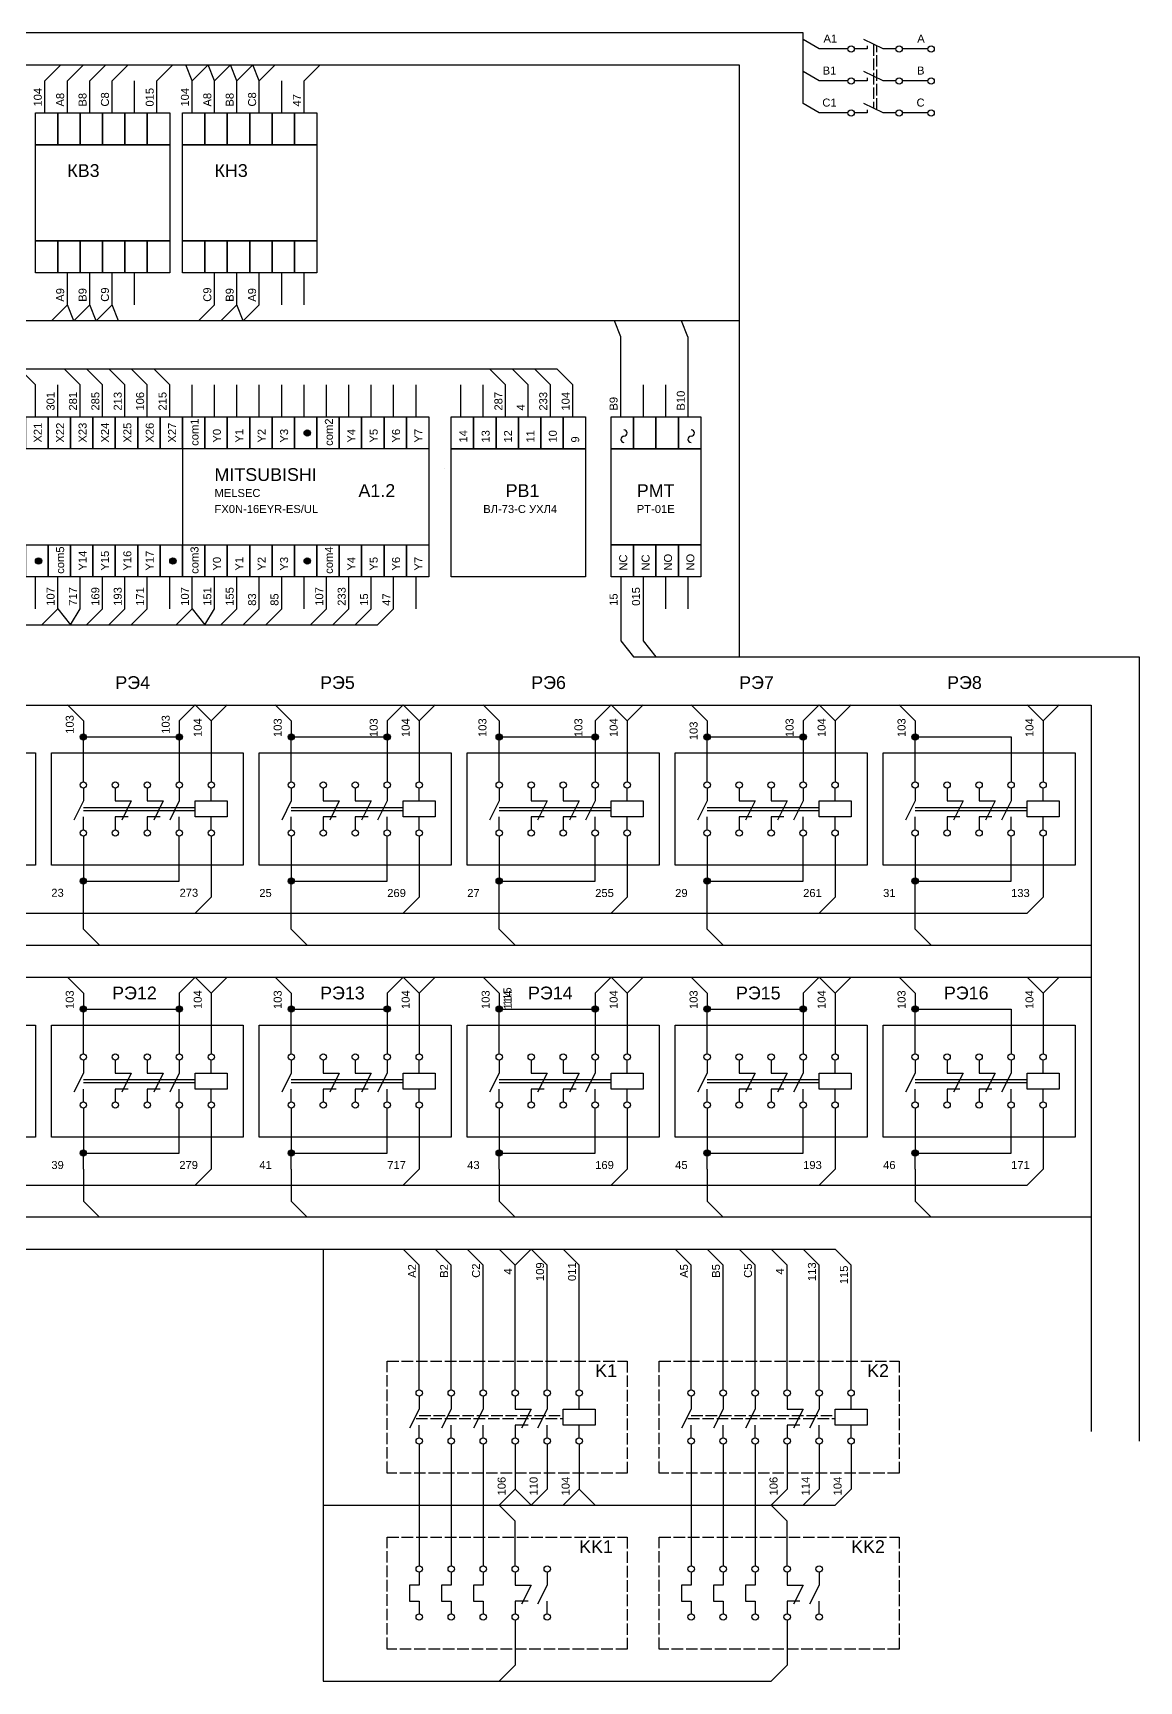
# Model space of a CAD drawing. Header units: millimetres. Extents: x 470 to 1970, y 240 to 1035.
# Drawn here: x 729 to 1075, y 520 to 1035 of the extents above; entities that cross this region are included whole.
import ezdxf

# ---------------------------------------------------------------- set-up
doc = ezdxf.new("R2010")
doc.units = ezdxf.units.MM
doc.linetypes.add('ACAD_ISO02W100', pattern=[15, 12, -3])
doc.layers.get('0').update_dxf_attribs({"lineweight": 25})
doc.layers.add('Аппаратура и жгуты', color=7, linetype='Continuous', lineweight=30)
doc.styles.get("Standard").update_dxf_attribs({"font": 'arial.ttf'})

msp = doc.modelspace()

# ---------------------------------------------------------------- hatches: boundary and pattern name
at = {"lineweight": 25}
h = msp.add_hatch(color=256, dxfattribs=at)
h.dxf.hatch_style = 1
edge = h.paths.add_edge_path()
edge.add_arc((745, 815), 1, 0, 360)
h = msp.add_hatch(color=256, dxfattribs=at)
h.dxf.hatch_style = 1
edge = h.paths.add_edge_path()
edge.add_arc((775, 815), 1, 0, 360)
h = msp.add_hatch(color=256, dxfattribs=at)
h.dxf.hatch_style = 1
edge = h.paths.add_edge_path()
edge.add_arc((810, 815), 1, 0, 360)
h = msp.add_hatch(color=256, dxfattribs=at)
h.dxf.hatch_style = 1
edge = h.paths.add_edge_path()
edge.add_arc((840, 815), 1, 0, 360)
h = msp.add_hatch(color=256, dxfattribs=at)
h.dxf.hatch_style = 1
edge = h.paths.add_edge_path()
edge.add_arc((875, 815), 1, 0, 360)
h = msp.add_hatch(color=256, dxfattribs=at)
h.dxf.hatch_style = 1
edge = h.paths.add_edge_path()
edge.add_arc((905, 815), 1, 0, 360)
h = msp.add_hatch(color=256, dxfattribs=at)
h.dxf.hatch_style = 1
edge = h.paths.add_edge_path()
edge.add_arc((940, 815), 1, 0, 360)
h = msp.add_hatch(color=256, dxfattribs=at)
h.dxf.hatch_style = 1
edge = h.paths.add_edge_path()
edge.add_arc((970, 815), 1, 0, 360)
h = msp.add_hatch(color=256, dxfattribs=at)
h.dxf.hatch_style = 1
edge = h.paths.add_edge_path()
edge.add_arc((1005, 815), 1, 0, 360)
h = msp.add_hatch(color=256)
h.dxf.hatch_style = 1
edge = h.paths.add_edge_path()
edge.add_arc((745, 770), 1, 0, 360)
h = msp.add_hatch(color=256)
h.dxf.hatch_style = 1
edge = h.paths.add_edge_path()
edge.add_arc((810, 770), 1, 0, 360)
h = msp.add_hatch(color=256)
h.dxf.hatch_style = 1
edge = h.paths.add_edge_path()
edge.add_arc((875, 770), 1, 0, 360)
h = msp.add_hatch(color=256)
h.dxf.hatch_style = 1
edge = h.paths.add_edge_path()
edge.add_arc((940, 770), 1, 0, 360)
h = msp.add_hatch(color=256)
h.dxf.hatch_style = 1
edge = h.paths.add_edge_path()
edge.add_arc((1005, 770), 1, 0, 360)
h = msp.add_hatch(color=256, dxfattribs=at)
h.dxf.hatch_style = 1
edge = h.paths.add_edge_path()
edge.add_arc((745, 730), 1, 0, 360)
h = msp.add_hatch(color=256, dxfattribs=at)
h.dxf.hatch_style = 1
edge = h.paths.add_edge_path()
edge.add_arc((775, 730), 1, 0, 360)
h = msp.add_hatch(color=256, dxfattribs=at)
h.dxf.hatch_style = 1
edge = h.paths.add_edge_path()
edge.add_arc((810, 730), 1, 0, 360)
h = msp.add_hatch(color=256, dxfattribs=at)
h.dxf.hatch_style = 1
edge = h.paths.add_edge_path()
edge.add_arc((840, 730), 1, 0, 360)
h = msp.add_hatch(color=256, dxfattribs=at)
h.dxf.hatch_style = 1
edge = h.paths.add_edge_path()
edge.add_arc((875, 730), 1, 0, 360)
h = msp.add_hatch(color=256, dxfattribs=at)
h.dxf.hatch_style = 1
edge = h.paths.add_edge_path()
edge.add_arc((905, 730), 1, 0, 360)
h = msp.add_hatch(color=256, dxfattribs=at)
h.dxf.hatch_style = 1
edge = h.paths.add_edge_path()
edge.add_arc((940, 730), 1, 0, 360)
h = msp.add_hatch(color=256, dxfattribs=at)
h.dxf.hatch_style = 1
edge = h.paths.add_edge_path()
edge.add_arc((970, 730), 1, 0, 360)
h = msp.add_hatch(color=256, dxfattribs=at)
h.dxf.hatch_style = 1
edge = h.paths.add_edge_path()
edge.add_arc((1005, 730), 1, 0, 360)
at = {"lineweight": 30}
h = msp.add_hatch(color=256, dxfattribs=at)
h.dxf.hatch_style = 1
edge = h.paths.add_edge_path()
edge.add_arc((745, 685), 1, 0, 360)
h = msp.add_hatch(color=256, dxfattribs=at)
h.dxf.hatch_style = 1
edge = h.paths.add_edge_path()
edge.add_arc((810, 685), 1, 0, 360)
h = msp.add_hatch(color=256, dxfattribs=at)
h.dxf.hatch_style = 1
edge = h.paths.add_edge_path()
edge.add_arc((875, 685), 1, 0, 360)
h = msp.add_hatch(color=256, dxfattribs=at)
h.dxf.hatch_style = 1
edge = h.paths.add_edge_path()
edge.add_arc((940, 685), 1, 0, 360)
h = msp.add_hatch(color=256, dxfattribs=at)
h.dxf.hatch_style = 1
edge = h.paths.add_edge_path()
edge.add_arc((1005, 685), 1, 0, 360)
at = {"layer": 'Аппаратура и жгуты', "lineweight": 30}
h = msp.add_hatch(color=256, dxfattribs=at)
h.dxf.hatch_style = 1
edge = h.paths.add_edge_path()
edge.add_arc((815, 910), 1, 0, 360)
h = msp.add_hatch(color=256, dxfattribs=at)
h.dxf.hatch_style = 1
edge = h.paths.add_edge_path()
edge.add_arc((731, 870), 1, 0, 360)
h = msp.add_hatch(color=256, dxfattribs=at)
h.dxf.hatch_style = 1
edge = h.paths.add_edge_path()
edge.add_arc((773, 870), 1, 0, 360)
h = msp.add_hatch(color=256, dxfattribs=at)
h.dxf.hatch_style = 1
edge = h.paths.add_edge_path()
edge.add_arc((815, 870), 1, 0, 360)

# ---------------------------------------------------------------- linework, layer by layer
for p, q in [((975, 1030), (970, 1033)), ((984, 1030), (975, 1030)), ((1009, 1030), (1001, 1030)), ((733, 1020), (738, 1025)), ((740, 1020), (745, 1025)), ((747, 1020), (752, 1025)), ((754, 1020), (759, 1025)), ((768, 1020), (773, 1025)), ((779, 1020), (777, 1025)), ((779, 1020), (784, 1025)), ((786, 1020), (784, 1025)), ((786, 1020), (791, 1025)), ((793, 1020), (791, 1025)), ((793, 1020), (798, 1025)), ((800, 1020), (798, 1025)), ((800, 1020), (805, 1025)), ((814, 1020), (819, 1025)), ((733, 1010), (733, 1020)), ((740, 1010), (740, 1020)), ((747, 1010), (747, 1020)), ((754, 1010), (754, 1020)), ((761, 1010), (761, 1020)), ((768, 1010), (768, 1020)), ((779, 1010), (779, 1020)), ((786, 1010), (786, 1020)), ((793, 1010), (793, 1020)), ((800, 1010), (800, 1020)), ((807, 1010), (807, 1020)), ((814, 1010), (814, 1020)), ((975, 1020), (970, 1023)), ((984, 1020), (975, 1020)), ((1009, 1020), (1001, 1020)), ((975, 1010), (970, 1013)), ((984, 1010), (975, 1010)), ((1009, 1010), (1001, 1010)), ((740, 950), (740, 960)), ((747, 950), (747, 960)), ((754, 950), (754, 960)), ((761, 950), (761, 960)), ((786, 950), (786, 960)), ((793, 950), (793, 960)), ((800, 950), (800, 960)), ((807, 950), (807, 960)), ((814, 950), (814, 960)), ((740, 950), (735, 945)), ((742, 945), (740, 950)), ((747, 950), (742, 945)), ((749, 945), (747, 950)), ((754, 950), (749, 945)), ((756, 945), (754, 950)), ((786, 950), (781, 945)), ((793, 950), (788, 945)), ((795, 945), (793, 950)), ((800, 950), (795, 945)), ((913, 940), (911, 945)), ((934, 940), (932, 945)), ((913, 915), (913, 940)), ((934, 940), (934, 915)), ((877, 925), (872, 930)), ((884, 925), (879, 930)), ((891, 925), (886, 930)), ((898, 925), (893, 930)), ((863, 915), (863, 925)), ((870, 915), (870, 925)), ((877, 915), (877, 925)), ((884, 915), (884, 925)), ((891, 915), (891, 925)), ((898, 915), (898, 925)), ((920, 925), (920, 915)), ((927, 925), (927, 915)), ((913, 865), (913, 845)), ((920, 865), (920, 845)), ((927, 865), (927, 855)), ((934, 865), (934, 855)), ((745, 784), (745, 770)), ((775, 770), (775, 784)), ((785, 784), (785, 765)), ((810, 784), (810, 770)), ((840, 770), (840, 784)), ((850, 784), (850, 765)), ((875, 784), (875, 770)), ((905, 770), (905, 784)), ((915, 784), (915, 765)), ((940, 784), (940, 770)), ((970, 770), (970, 784)), ((980, 784), (980, 765)), ((1005, 784), (1005, 770)), ((1035, 770), (1035, 784)), ((1045, 784), (1045, 765)), ((745, 770), (775, 770)), ((745, 765), (745, 770)), ((810, 770), (840, 770)), ((810, 765), (810, 770)), ((875, 770), (905, 770)), ((875, 765), (875, 770)), ((940, 770), (970, 770)), ((940, 765), (940, 770)), ((1005, 770), (1035, 770)), ((1005, 765), (1005, 770)), ((745, 755), (745, 765)), ((810, 755), (810, 765)), ((875, 755), (875, 765)), ((940, 755), (940, 765)), ((1005, 755), (1005, 765)), ((745, 755), (750, 750)), ((810, 755), (815, 750)), ((875, 755), (880, 750)), ((940, 755), (945, 750)), ((1005, 755), (1010, 750)), ((785, 735), (790, 740)), ((850, 735), (855, 740)), ((915, 735), (920, 740)), ((745, 699), (745, 685)), ((775, 685), (775, 699)), ((785, 699), (785, 680)), ((810, 699), (810, 685)), ((840, 685), (840, 699)), ((850, 699), (850, 680)), ((875, 699), (875, 685)), ((905, 685), (905, 699)), ((915, 699), (915, 680)), ((940, 699), (940, 685)), ((970, 685), (970, 699)), ((980, 699), (980, 680)), ((1005, 699), (1005, 685)), ((1035, 685), (1035, 699)), ((1045, 699), (1045, 680)), ((745, 685), (775, 685)), ((745, 680), (745, 685)), ((810, 685), (840, 685)), ((810, 680), (810, 685)), ((875, 685), (905, 685)), ((875, 680), (875, 685)), ((940, 685), (970, 685)), ((940, 680), (940, 685)), ((1005, 685), (1035, 685)), ((1005, 680), (1005, 685)), ((745, 680), (745, 670)), ((785, 680), (780, 675)), ((810, 680), (810, 670)), ((850, 680), (845, 675)), ((875, 680), (875, 670)), ((915, 680), (910, 675)), ((940, 680), (940, 670)), ((980, 680), (975, 675)), ((1005, 680), (1005, 670)), ((1045, 680), (1040, 675)), ((745, 670), (750, 665)), ((810, 670), (815, 665)), ((875, 670), (880, 665)), ((940, 670), (945, 665)), ((1005, 670), (1010, 665)), ((850, 650), (845, 655)), ((860, 650), (855, 655)), ((870, 650), (865, 655)), ((880, 650), (875, 655)), ((880, 650), (885, 655)), ((890, 650), (885, 655)), ((900, 650), (895, 655)), ((935, 650), (930, 655)), ((945, 650), (940, 655)), ((955, 650), (950, 655)), ((965, 650), (960, 655)), ((975, 650), (970, 655)), ((985, 650), (980, 655)), ((850, 611), (850, 650)), ((860, 611), (860, 650)), ((870, 611), (870, 650)), ((880, 611), (880, 650)), ((890, 611), (890, 650)), ((900, 611), (900, 650)), ((935, 611), (935, 650)), ((945, 611), (945, 650)), ((955, 611), (955, 650)), ((965, 611), (965, 650)), ((975, 611), (975, 650)), ((985, 611), (985, 650)), ((850, 594), (850, 556)), ((860, 594), (860, 556)), ((870, 594), (870, 556)), ((880, 594), (880, 580)), ((890, 594), (890, 580)), ((900, 594), (900, 580)), ((935, 594), (935, 556)), ((945, 594), (945, 556)), ((955, 594), (955, 556)), ((965, 594), (965, 580)), ((975, 594), (975, 580)), ((985, 594), (985, 580)), ((880, 580), (875, 575)), ((880, 580), (885, 575)), ((890, 580), (885, 575)), ((900, 580), (895, 575)), ((900, 580), (905, 575)), ((965, 580), (960, 575)), ((975, 580), (970, 575)), ((985, 580), (980, 575)), ((880, 570), (875, 575)), ((965, 570), (960, 575)), ((880, 556), (880, 570)), ((965, 556), (965, 570)), ((880, 539), (880, 525)), ((965, 539), (965, 525)), ((880, 525), (875, 520)), ((965, 525), (960, 520))]:
    msp.add_line(p, q)
at = {"lineweight": 25}
for p, q in [((730, 925), (725, 930)), ((744, 925), (739, 930)), ((751, 925), (746, 930)), ((758, 925), (753, 930)), ((765, 925), (760, 930)), ((772, 925), (767, 930)), ((730, 915), (730, 925)), ((737, 915), (737, 925)), ((744, 915), (744, 925)), ((751, 915), (751, 925)), ((758, 915), (758, 925)), ((765, 915), (765, 925)), ((772, 915), (772, 925)), ((779, 915), (779, 925)), ((786, 915), (786, 925)), ((793, 915), (793, 925)), ((800, 915), (800, 925)), ((807, 915), (807, 925)), ((814, 915), (814, 925)), ((821, 915), (821, 925)), ((828, 915), (828, 925)), ((835, 915), (835, 925)), ((842, 915), (842, 925)), ((849, 915), (849, 925)), ((730, 855), (730, 865)), ((737, 855), (737, 865)), ((744, 855), (744, 865)), ((751, 855), (751, 865)), ((758, 855), (758, 865)), ((765, 855), (765, 865)), ((772, 855), (772, 865)), ((779, 855), (779, 865)), ((786, 855), (786, 865)), ((793, 855), (793, 865)), ((800, 855), (800, 865)), ((807, 855), (807, 865)), ((814, 855), (814, 865)), ((821, 855), (821, 865)), ((828, 855), (828, 865)), ((835, 855), (835, 865)), ((842, 855), (842, 865)), ((849, 855), (849, 865)), ((737, 855), (732, 850)), ((737, 855), (741, 850)), ((741, 850), (744, 855)), ((751, 855), (746, 850)), ((758, 855), (753, 850)), ((765, 855), (760, 850)), ((779, 855), (774, 850)), ((779, 855), (783, 850)), ((783, 850), (786, 855)), ((793, 855), (788, 850)), ((800, 855), (795, 850)), ((807, 855), (802, 850)), ((821, 855), (816, 850)), ((828, 855), (823, 850)), ((835, 855), (830, 850)), ((842, 855), (837, 850)), ((913, 845), (917, 840)), ((920, 845), (924, 840)), ((740, 825), (745, 820)), ((775, 820), (780, 825)), ((780, 825), (785, 820)), ((785, 820), (790, 825)), ((805, 825), (810, 820)), ((840, 820), (845, 825)), ((845, 825), (850, 820)), ((850, 820), (855, 825)), ((870, 825), (875, 820)), ((905, 820), (910, 825)), ((910, 825), (915, 820)), ((915, 820), (920, 825)), ((935, 825), (940, 820)), ((970, 820), (975, 825)), ((975, 825), (980, 820)), ((980, 820), (985, 825)), ((1000, 825), (1005, 820)), ((1040, 825), (1045, 820)), ((1045, 820), (1050, 825)), ((745, 820), (745, 815)), ((775, 820), (775, 815)), ((785, 820), (785, 801)), ((810, 820), (810, 815)), ((840, 820), (840, 815)), ((850, 820), (850, 801)), ((875, 820), (875, 815)), ((905, 820), (905, 815)), ((915, 820), (915, 801)), ((940, 820), (940, 815)), ((970, 820), (970, 815)), ((980, 820), (980, 801)), ((1005, 820), (1005, 815)), ((1045, 820), (1045, 801)), ((745, 801), (745, 815)), ((745, 815), (775, 815)), ((775, 815), (775, 801)), ((810, 801), (810, 815)), ((810, 815), (840, 815)), ((840, 815), (840, 801)), ((875, 801), (875, 815)), ((875, 815), (905, 815)), ((905, 815), (905, 801)), ((940, 801), (940, 815)), ((940, 815), (970, 815)), ((970, 815), (970, 801)), ((1005, 801), (1005, 815)), ((1005, 815), (1035, 815)), ((1035, 815), (1035, 801)), ((780, 760), (785, 765)), ((845, 760), (850, 765)), ((910, 760), (915, 765)), ((975, 760), (980, 765)), ((1040, 760), (1045, 765)), ((740, 740), (745, 735)), ((775, 735), (780, 740)), ((780, 740), (785, 735)), ((805, 740), (810, 735)), ((840, 735), (845, 740)), ((845, 740), (850, 735)), ((870, 740), (875, 735)), ((905, 735), (910, 740)), ((910, 740), (915, 735)), ((935, 740), (940, 735)), ((970, 735), (975, 740)), ((975, 740), (980, 735)), ((980, 735), (985, 740)), ((1000, 740), (1005, 735)), ((1040, 740), (1045, 735)), ((1045, 735), (1050, 740)), ((745, 735), (745, 730)), ((775, 735), (775, 730)), ((785, 735), (785, 716)), ((810, 735), (810, 730)), ((840, 735), (840, 730)), ((850, 735), (850, 716)), ((875, 735), (875, 730)), ((905, 735), (905, 730)), ((915, 735), (915, 716)), ((940, 735), (940, 730)), ((970, 735), (970, 730)), ((980, 735), (980, 716)), ((1005, 735), (1005, 730)), ((1045, 735), (1045, 716)), ((745, 716), (745, 730)), ((745, 730), (775, 730)), ((775, 730), (775, 716)), ((810, 716), (810, 730)), ((810, 730), (840, 730)), ((840, 730), (840, 716)), ((875, 716), (875, 730)), ((875, 730), (905, 730)), ((905, 730), (905, 716)), ((940, 716), (940, 730)), ((940, 730), (970, 730)), ((970, 730), (970, 716)), ((1005, 716), (1005, 730)), ((1005, 730), (1035, 730)), ((1035, 730), (1035, 716))]:
    msp.add_line(p, q, dxfattribs=at)
for centre in [(745, 815), (775, 815), (810, 815), (840, 815), (875, 815), (905, 815), (940, 815), (970, 815), (1005, 815), (745, 730), (775, 730), (810, 730), (840, 730), (875, 730), (905, 730), (940, 730), (970, 730), (1005, 730)]:
    msp.add_circle(centre, 1, dxfattribs=at)
for centre in [(745, 770), (810, 770), (875, 770), (940, 770), (1005, 770)]:
    msp.add_circle(centre, 1)
at = {"lineweight": 30}
for centre in [(745, 685), (810, 685), (875, 685), (940, 685), (1005, 685)]:
    msp.add_circle(centre, 1, dxfattribs=at)
at = {"layer": 'Аппаратура и жгуты', "lineweight": 30}
for p, q in [((970, 1035), (593, 1035)), ((970, 1013), (970, 1035)), ((990, 1030), (986, 1030)), ((995, 1030), (989, 1033)), ((990, 1031), (990, 1031)), ((990, 1031), (990, 1030)), ((999, 1030), (995, 1030)), ((704, 1025), (950, 1025)), ((950, 1025), (950, 840)), ((990, 1020), (986, 1020)), ((995, 1020), (989, 1023)), ((990, 1021), (990, 1021)), ((990, 1021), (990, 1020)), ((999, 1020), (995, 1020)), ((990, 1010), (986, 1010)), ((995, 1010), (989, 1013)), ((990, 1011), (990, 1011)), ((990, 1011), (990, 1010)), ((999, 1010), (995, 1010)), ((950, 945), (643, 945)), ((525, 930), (893, 930)), ((776, 905), (776, 875)), ((853, 905), (853, 875)), ((530, 850), (837, 850)), ((917, 840), (1075, 840)), ((585, 825), (1060, 824.94)), ((1060, 824.94), (1060, 598)), ((555, 750), (1060, 749.94)), ((585, 740), (1060, 740)), ((530, 675), (1040, 675)), ((555, 665), (1060, 665.03)), ((520, 655), (980, 655)), ((820, 655), (820, 520)), ((850, 609), (850, 605)), ((860, 609), (860, 605)), ((870, 609), (870, 605)), ((880, 609), (880, 605)), ((890, 609), (890, 605)), ((900, 605), (900, 609)), ((935, 609), (935, 605)), ((945, 609), (945, 605)), ((955, 609), (955, 605)), ((965, 609), (965, 605)), ((975, 609), (975, 605)), ((985, 605), (985, 609)), ((850, 605), (847, 599)), ((860, 605), (857, 599)), ((870, 605), (867, 599)), ((880, 605), (885, 605)), ((885, 605), (882, 599)), ((890, 605), (887, 599)), ((935, 605), (932, 599)), ((945, 605), (942, 599)), ((955, 605), (952, 599)), ((965, 605), (970, 605)), ((970, 605), (967, 599)), ((975, 605), (972, 599)), ((850, 596), (850, 600)), ((860, 596), (860, 600)), ((870, 596), (870, 600)), ((884, 600), (880, 600)), ((880, 600), (880, 596)), ((890, 596), (890, 600)), ((900, 596), (900, 600)), ((935, 596), (935, 600)), ((945, 596), (945, 600)), ((955, 596), (955, 600)), ((969, 600), (965, 600)), ((965, 600), (965, 596)), ((975, 596), (975, 600)), ((985, 596), (985, 600)), ((820, 575), (980, 575)), ((850, 554), (850, 550)), ((860, 554), (860, 550)), ((870, 554), (870, 550)), ((880, 554), (880, 550)), ((890, 554), (890, 550)), ((935, 554), (935, 550)), ((945, 554), (945, 550)), ((955, 554), (955, 550)), ((965, 554), (965, 550)), ((975, 554), (975, 550)), ((850, 550), (847, 550)), ((847, 550), (847, 545)), ((860, 550), (857, 550)), ((857, 550), (857, 545)), ((870, 550), (867, 550)), ((867, 550), (867, 545)), ((880, 550), (885, 550)), ((885, 550), (882, 544)), ((890, 550), (887, 544)), ((935, 550), (932, 550)), ((932, 550), (932, 545)), ((945, 550), (942, 550)), ((942, 550), (942, 545)), ((955, 550), (952, 550)), ((952, 550), (952, 545)), ((965, 550), (970, 550)), ((970, 550), (967, 544)), ((975, 550), (972, 544)), ((847, 545), (850, 545)), ((850, 545), (850, 541)), ((857, 545), (860, 545)), ((860, 545), (860, 541)), ((867, 545), (870, 545)), ((870, 545), (870, 541)), ((884, 545), (880, 545)), ((880, 545), (880, 541)), ((890, 541), (890, 545)), ((932, 545), (935, 545)), ((935, 545), (935, 541)), ((942, 545), (945, 545)), ((945, 545), (945, 541)), ((952, 545), (955, 545)), ((955, 545), (955, 541)), ((969, 545), (965, 545)), ((965, 545), (965, 541)), ((975, 541), (975, 545)), ((820, 520), (960, 520))]:
    msp.add_line(p, q, dxfattribs=at)
at = {"layer": 'Аппаратура и жгуты'}
for p, q in [((1075, 840), (1075, 595)), ((745, 799), (745, 795)), ((755, 799), (755, 795)), ((765, 799), (765, 795)), ((775, 799), (775, 795)), ((785, 795), (785, 799)), ((810, 799), (810, 795)), ((820, 799), (820, 795)), ((830, 799), (830, 795)), ((840, 799), (840, 795)), ((850, 795), (850, 799)), ((875, 799), (875, 795)), ((885, 799), (885, 795)), ((895, 799), (895, 795)), ((905, 799), (905, 795)), ((915, 795), (915, 799)), ((940, 799), (940, 795)), ((950, 799), (950, 795)), ((960, 799), (960, 795)), ((970, 799), (970, 795)), ((980, 795), (980, 799)), ((1005, 799), (1005, 795)), ((1015, 799), (1015, 795)), ((1025, 799), (1025, 795)), ((1035, 799), (1035, 795)), ((1045, 795), (1045, 799)), ((745, 795), (742, 789)), ((755, 795), (760, 795)), ((760, 795), (757, 789)), ((765, 795), (770, 795)), ((770, 795), (767, 789)), ((775, 795), (772, 789)), ((810, 795), (807, 789)), ((820, 795), (825, 795)), ((825, 795), (822, 789)), ((830, 795), (835, 795)), ((835, 795), (832, 789)), ((840, 795), (837, 789)), ((875, 795), (872, 789)), ((885, 795), (890, 795)), ((890, 795), (887, 789)), ((895, 795), (900, 795)), ((900, 795), (897, 789)), ((905, 795), (902, 789)), ((940, 795), (937, 789)), ((950, 795), (955, 795)), ((955, 795), (952, 789)), ((960, 795), (965, 795)), ((965, 795), (962, 789)), ((970, 795), (967, 789)), ((1005, 795), (1002, 789)), ((1015, 795), (1020, 795)), ((1020, 795), (1017, 789)), ((1025, 795), (1030, 795)), ((1030, 795), (1027, 789)), ((1035, 795), (1032, 789)), ((745, 786), (745, 790)), ((759, 790), (755, 790)), ((755, 790), (755, 786)), ((769, 790), (765, 790)), ((765, 790), (765, 786)), ((775, 786), (775, 790)), ((785, 786), (785, 790)), ((810, 786), (810, 790)), ((824, 790), (820, 790)), ((820, 790), (820, 786)), ((834, 790), (830, 790)), ((830, 790), (830, 786)), ((840, 786), (840, 790)), ((850, 786), (850, 790)), ((875, 786), (875, 790)), ((889, 790), (885, 790)), ((885, 790), (885, 786)), ((899, 790), (895, 790)), ((895, 790), (895, 786)), ((905, 786), (905, 790)), ((915, 786), (915, 790)), ((940, 786), (940, 790)), ((954, 790), (950, 790)), ((950, 790), (950, 786)), ((964, 790), (960, 790)), ((960, 790), (960, 786)), ((970, 786), (970, 790)), ((980, 786), (980, 790)), ((1005, 786), (1005, 790)), ((1019, 790), (1015, 790)), ((1015, 790), (1015, 786)), ((1029, 790), (1025, 790)), ((1025, 790), (1025, 786)), ((1035, 786), (1035, 790)), ((1045, 786), (1045, 790)), ((530, 760), (1040, 760)), ((745, 714), (745, 710)), ((755, 714), (755, 710)), ((765, 714), (765, 710)), ((775, 714), (775, 710)), ((785, 710), (785, 714)), ((810, 714), (810, 710)), ((820, 714), (820, 710)), ((830, 714), (830, 710)), ((840, 714), (840, 710)), ((850, 710), (850, 714)), ((875, 714), (875, 710)), ((885, 714), (885, 710)), ((895, 714), (895, 710)), ((905, 714), (905, 710)), ((915, 710), (915, 714)), ((940, 714), (940, 710)), ((950, 714), (950, 710)), ((960, 714), (960, 710)), ((970, 714), (970, 710)), ((980, 710), (980, 714)), ((1005, 714), (1005, 710)), ((1015, 714), (1015, 710)), ((1025, 714), (1025, 710)), ((1035, 714), (1035, 710)), ((1045, 710), (1045, 714)), ((745, 710), (742, 704)), ((755, 710), (760, 710)), ((760, 710), (757, 704)), ((765, 710), (770, 710)), ((770, 710), (767, 704)), ((775, 710), (772, 704)), ((810, 710), (807, 704)), ((820, 710), (825, 710)), ((825, 710), (822, 704)), ((830, 710), (835, 710)), ((835, 710), (832, 704)), ((840, 710), (837, 704)), ((875, 710), (872, 704)), ((885, 710), (890, 710)), ((890, 710), (887, 704)), ((895, 710), (900, 710)), ((900, 710), (897, 704)), ((905, 710), (902, 704)), ((940, 710), (937, 704)), ((950, 710), (955, 710)), ((955, 710), (952, 704)), ((960, 710), (965, 710)), ((965, 710), (962, 704)), ((970, 710), (967, 704)), ((1005, 710), (1002, 704)), ((1015, 710), (1020, 710)), ((1020, 710), (1017, 704)), ((1025, 710), (1030, 710)), ((1030, 710), (1027, 704)), ((1035, 710), (1032, 704)), ((745, 701), (745, 705)), ((759, 705), (755, 705)), ((755, 705), (755, 701)), ((769, 705), (765, 705)), ((765, 705), (765, 701)), ((775, 701), (775, 705)), ((785, 701), (785, 705)), ((810, 701), (810, 705)), ((824, 705), (820, 705)), ((820, 705), (820, 701)), ((834, 705), (830, 705)), ((830, 705), (830, 701)), ((840, 701), (840, 705)), ((850, 701), (850, 705)), ((875, 701), (875, 705)), ((889, 705), (885, 705)), ((885, 705), (885, 701)), ((899, 705), (895, 705)), ((895, 705), (895, 701)), ((905, 701), (905, 705)), ((915, 701), (915, 705)), ((940, 701), (940, 705)), ((954, 705), (950, 705)), ((950, 705), (950, 701)), ((964, 705), (960, 705)), ((960, 705), (960, 701)), ((970, 701), (970, 705)), ((980, 701), (980, 705)), ((1005, 701), (1005, 705)), ((1019, 705), (1015, 705)), ((1015, 705), (1015, 701)), ((1029, 705), (1025, 705)), ((1025, 705), (1025, 701)), ((1035, 701), (1035, 705)), ((1045, 701), (1045, 705))]:
    msp.add_line(p, q, dxfattribs=at)
at = {"layer": 'Аппаратура и жгуты', "ltscale": 0.3}
for p, q in [((745, 793), (780, 793)), ((745, 792), (780, 792)), ((810, 793), (845, 793)), ((810, 792), (845, 792)), ((875, 793), (910, 793)), ((875, 792), (910, 792)), ((940, 793), (975, 793)), ((940, 792), (975, 792)), ((1005, 793), (1040, 793)), ((1005, 792), (1040, 792)), ((745, 708), (780, 708)), ((745, 707), (780, 707)), ((810, 708), (845, 708)), ((810, 707), (845, 707)), ((875, 708), (910, 708)), ((875, 707), (910, 707)), ((940, 708), (975, 708)), ((940, 707), (975, 707)), ((1005, 708), (1040, 708)), ((1005, 707), (1040, 707))]:
    msp.add_line(p, q, dxfattribs=at)
at = {"layer": 'Аппаратура и жгуты', "linetype": 'ACAD_ISO02W100', "lineweight": 30, "ltscale": 0.3}
for p, q in [((850, 603), (895, 603)), ((935, 603), (980, 603)), ((849, 602), (895, 602)), ((934, 602), (980, 602))]:
    msp.add_line(p, q, dxfattribs=at)
for points in [[(992, 1031.5), (992, 1011.5)], [(993, 1011), (993, 1031)]]:
    msp.add_lwpolyline(points, dxfattribs=at)
at = {"layer": 'Аппаратура и жгуты', "lineweight": 30}
for points in [[(730, 1010), (737, 1010), (737, 1000), (730, 1000)], [(737, 1010), (744, 1010), (744, 1000), (737, 1000)], [(744, 1010), (751, 1010), (751, 1000), (744, 1000)], [(751, 1010), (758, 1010), (758, 1000), (751, 1000)], [(758, 1010), (765, 1010), (765, 1000), (758, 1000)], [(765, 1010), (772, 1010), (772, 1000), (765, 1000)], [(776, 1010), (783, 1010), (783, 1000), (776, 1000)], [(783, 1010), (790, 1010), (790, 1000), (783, 1000)], [(790, 1010), (797, 1010), (797, 1000), (790, 1000)], [(797, 1010), (804, 1010), (804, 1000), (797, 1000)], [(804, 1010), (811, 1010), (811, 1000), (804, 1000)], [(811, 1010), (818, 1010), (818, 1000), (811, 1000)], [(730, 1000), (772, 1000), (772, 970), (730, 970)], [(776, 1000), (818, 1000), (818, 970), (776, 970)], [(730, 970), (737, 970), (737, 960), (730, 960)], [(737, 970), (744, 970), (744, 960), (737, 960)], [(744, 970), (751, 970), (751, 960), (744, 960)], [(751, 970), (758, 970), (758, 960), (751, 960)], [(758, 970), (765, 970), (765, 960), (758, 960)], [(765, 970), (772, 970), (772, 960), (765, 960)], [(776, 970), (783, 970), (783, 960), (776, 960)], [(783, 970), (790, 970), (790, 960), (783, 960)], [(790, 970), (797, 970), (797, 960), (790, 960)], [(797, 970), (804, 970), (804, 960), (797, 960)], [(804, 970), (811, 970), (811, 960), (804, 960)], [(811, 970), (818, 970), (818, 960), (811, 960)], [(727, 915), (734, 915), (734, 905), (727, 905)], [(734, 915), (741, 915), (741, 905), (734, 905)], [(741, 915), (748, 915), (748, 905), (741, 905)], [(748, 915), (755, 915), (755, 905), (748, 905)], [(755, 915), (762, 915), (762, 905), (755, 905)], [(762, 915), (769, 915), (769, 905), (762, 905)], [(769, 915), (776, 915), (776, 905), (769, 905)], [(776, 915), (783, 915), (783, 905), (776, 905)], [(783, 915), (790, 915), (790, 905), (783, 905)], [(790, 915), (797, 915), (797, 905), (790, 905)], [(797, 915), (804, 915), (804, 905), (797, 905)], [(804, 915), (811, 915), (811, 905), (804, 905)], [(811, 915), (818, 915), (818, 905), (811, 905)], [(818, 915), (825, 915), (825, 905), (818, 905)], [(825, 915), (832, 915), (832, 905), (825, 905)], [(832, 915), (839, 915), (839, 905), (832, 905)], [(839, 915), (846, 915), (846, 905), (839, 905)], [(846, 915), (853, 915), (853, 905), (846, 905)], [(860, 915), (867, 915), (867, 905), (860, 905)], [(867, 915), (874, 915), (874, 905), (867, 905)], [(874, 915), (881, 915), (881, 905), (874, 905)], [(881, 915), (888, 915), (888, 905), (881, 905)], [(888, 915), (895, 915), (895, 905), (888, 905)], [(895, 915), (902, 915), (902, 905), (895, 905)], [(910, 915), (917, 915), (917, 905), (910, 905)], [(917, 915), (924, 915), (924, 905), (917, 905)], [(924, 915), (931, 915), (931, 905), (924, 905)], [(931, 915), (938, 915), (938, 905), (931, 905)], [(860, 905), (902, 905), (902, 865), (860, 865)], [(910, 905), (938, 905), (938, 875), (910, 875)], [(858, 899), (858, 899), (858, 899), (858, 899)], [(727, 875), (734, 875), (734, 865), (727, 865)], [(734, 875), (741, 875), (741, 865), (734, 865)], [(741, 875), (748, 875), (748, 865), (741, 865)], [(748, 875), (755, 875), (755, 865), (748, 865)], [(755, 875), (762, 875), (762, 865), (755, 865)], [(762, 875), (769, 875), (769, 865), (762, 865)], [(769, 875), (776, 875), (776, 865), (769, 865)], [(776, 875), (783, 875), (783, 865), (776, 865)], [(783, 875), (790, 875), (790, 865), (783, 865)], [(790, 875), (797, 875), (797, 865), (790, 865)], [(797, 875), (804, 875), (804, 865), (797, 865)], [(804, 875), (811, 875), (811, 865), (804, 865)], [(811, 875), (818, 875), (818, 865), (811, 865)], [(818, 875), (825, 875), (825, 865), (818, 865)], [(825, 875), (832, 875), (832, 865), (825, 865)], [(832, 875), (839, 875), (839, 865), (832, 865)], [(839, 875), (846, 875), (846, 865), (839, 865)], [(846, 875), (853, 875), (853, 865), (846, 865)], [(910, 875), (917, 875), (917, 865), (910, 865)], [(917, 875), (924, 875), (924, 865), (917, 865)], [(924, 875), (931, 875), (931, 865), (924, 865)], [(931, 875), (938, 875), (938, 865), (931, 865)], [(895, 605), (905, 605), (905, 600), (895, 600)], [(980, 605), (990, 605), (990, 600), (980, 600)]]:
    msp.add_lwpolyline(points, close=True, dxfattribs=at)
at = {"layer": 'Аппаратура и жгуты'}
for points in [[(910, 891), (910, 891), (910, 891), (910, 891)], [(780, 795), (790, 795), (790, 790), (780, 790)], [(845, 795), (855, 795), (855, 790), (845, 790)], [(910, 795), (920, 795), (920, 790), (910, 790)], [(975, 795), (985, 795), (985, 790), (975, 790)], [(1040, 795), (1050, 795), (1050, 790), (1040, 790)], [(780, 710), (790, 710), (790, 705), (780, 705)], [(845, 710), (855, 710), (855, 705), (845, 705)], [(910, 710), (920, 710), (920, 705), (910, 705)], [(975, 710), (985, 710), (985, 705), (975, 705)], [(1040, 710), (1050, 710), (1050, 705), (1040, 705)], [(840, 589), (840, 589), (840, 589), (840, 589)], [(925, 589), (925, 589), (925, 589), (925, 589)]]:
    msp.add_lwpolyline(points, close=True, dxfattribs=at)
at = {"layer": 'Аппаратура и жгуты', "ltscale": 0.3}
for points in [[(670, 810), (730, 810), (730, 775), (670, 775)], [(735, 810), (795, 810), (795, 775), (735, 775)], [(800, 810), (860, 810), (860, 775), (800, 775)], [(865, 810), (925, 810), (925, 775), (865, 775)], [(930, 810), (990, 810), (990, 775), (930, 775)], [(995, 810), (1055, 810), (1055, 775), (995, 775)], [(670, 725), (730, 725), (730, 690), (670, 690)], [(735, 725), (795, 725), (795, 690), (735, 690)], [(800, 725), (860, 725), (860, 690), (800, 690)], [(865, 725), (925, 725), (925, 690), (865, 690)], [(930, 725), (990, 725), (990, 690), (930, 690)], [(995, 725), (1055, 725), (1055, 690), (995, 690)]]:
    msp.add_lwpolyline(points, close=True, dxfattribs=at)
at = {"layer": 'Аппаратура и жгуты', "linetype": 'ACAD_ISO02W100', "lineweight": 30, "ltscale": 0.3}
for points in [[(840, 620), (915, 620), (915, 585), (840, 585)], [(925, 620), (1000, 620), (1000, 585), (925, 585)], [(840, 565), (915, 565), (915, 530), (840, 530)], [(925, 565), (1000, 565), (1000, 530), (925, 530)]]:
    msp.add_lwpolyline(points, close=True, dxfattribs=at)
at = {"layer": 'Аппаратура и жгуты', "lineweight": 30}
for centre in [(985, 1030), (1000, 1030), (1010, 1030), (985, 1020), (1000, 1020), (1010, 1020), (985, 1010), (1000, 1010), (1010, 1010), (815, 910), (731, 870), (773, 870), (815, 870), (850, 610), (860, 610), (870, 610), (880, 610), (890, 610), (900, 610), (935, 610), (945, 610), (955, 610), (965, 610), (975, 610), (985, 610), (850, 595), (860, 595), (870, 595), (880, 595), (890, 595), (900, 595), (935, 595), (945, 595), (955, 595), (965, 595), (975, 595), (985, 595), (850, 555), (860, 555), (870, 555), (880, 555), (890, 555), (935, 555), (945, 555), (955, 555), (965, 555), (975, 555), (850, 540), (860, 540), (870, 540), (880, 540), (890, 540), (935, 540), (945, 540), (955, 540), (965, 540), (975, 540)]:
    msp.add_circle(centre, 1, dxfattribs=at)
at = {"layer": 'Аппаратура и жгуты'}
for centre in [(745, 800), (755, 800), (765, 800), (775, 800), (785, 800), (810, 800), (820, 800), (830, 800), (840, 800), (850, 800), (875, 800), (885, 800), (895, 800), (905, 800), (915, 800), (940, 800), (950, 800), (960, 800), (970, 800), (980, 800), (1005, 800), (1015, 800), (1025, 800), (1035, 800), (1045, 800), (745, 785), (755, 785), (765, 785), (775, 785), (785, 785), (810, 785), (820, 785), (830, 785), (840, 785), (850, 785), (875, 785), (885, 785), (895, 785), (905, 785), (915, 785), (940, 785), (950, 785), (960, 785), (970, 785), (980, 785), (1005, 785), (1015, 785), (1025, 785), (1035, 785), (1045, 785), (745, 715), (755, 715), (765, 715), (775, 715), (785, 715), (810, 715), (820, 715), (830, 715), (840, 715), (850, 715), (875, 715), (885, 715), (895, 715), (905, 715), (915, 715), (940, 715), (950, 715), (960, 715), (970, 715), (980, 715), (1005, 715), (1015, 715), (1025, 715), (1035, 715), (1045, 715), (745, 700), (755, 700), (765, 700), (775, 700), (785, 700), (810, 700), (820, 700), (830, 700), (840, 700), (850, 700), (875, 700), (885, 700), (895, 700), (905, 700), (915, 700), (940, 700), (950, 700), (960, 700), (970, 700), (980, 700), (1005, 700), (1015, 700), (1025, 700), (1035, 700), (1045, 700)]:
    msp.add_circle(centre, 1, dxfattribs=at)
at = {"layer": 'Аппаратура и жгуты', "lineweight": 30}
for centre, start, end in [((914, 908), 90, 270), ((914, 910), 270, 90), ((935, 908), 90, 270), ((935, 910), 270, 90)]:
    msp.add_arc(centre, 1, start, end, dxfattribs=at)

# ---------------------------------------------------------------- texts
at = {"lineweight": 30}
for s, p in [('A1', (976.37, 1032)), ('A', (1005.67, 1032)), ('B1', (976.11, 1022)), ('B', (1005.6, 1022)), ('C1', (976, 1012)), ('C', (1005.44, 1012))]:
    msp.add_text(s, height=2.5, dxfattribs=at).set_placement(p)
for s, p in [('104', (732, 1012)), ('A8', (739, 1012)), ('B8', (746, 1012)), ('C8', (753, 1012)), ('015', (767, 1012)), ('104', (778, 1012)), ('A8', (785, 1012)), ('B8', (792, 1012)), ('C8', (799, 1012)), ('47', (813, 1012)), ('A9', (739, 951)), ('B9', (746, 951)), ('C9', (753, 951)), ('C9', (785, 951)), ('B9', (792, 951)), ('A9', (799, 951)), ('301', (736, 917)), ('281', (743, 917)), ('285', (750, 917)), ('213', (757, 917)), ('106', (764, 917)), ('215', (771, 917)), ('287', (876, 917)), ('233', (890, 917)), ('104', (897, 917)), ('B10', (933, 917)), ('4', (883, 917)), ('B9', (912, 917)), ('107', (736, 856)), ('717', (743, 856)), ('169', (750, 856)), ('193', (757, 856)), ('171', (764, 856)), ('107', (778, 856)), ('151', (785, 856)), ('155', (792, 856)), ('107', (820, 856)), ('233', (827, 856)), ('015', (919, 856)), ('83', (799, 856)), ('85', (806, 856)), ('15', (834, 856)), ('47', (841, 856)), ('15', (912, 856)), ('115', (878.82, 730.95)), ('114', (878.9, 729.9)), ('A2', (849, 646)), ('B2', (859, 646)), ('C2', (869, 646)), ('109', (889, 645)), ('011', (899, 645)), ('A5', (934, 646)), ('B5', (944, 646)), ('C5', (954, 646)), ('113', (974, 645)), ('115', (984, 644)), ('4', (879, 647)), ('4', (964, 647)), ('106', (877, 578)), ('110', (887, 578)), ('106', (962, 578)), ('114', (972, 578))]:
    msp.add_text(s, height=2.5, rotation=90).set_placement(p)
at = {"lineweight": 25}
for s, p in [('РЭ4', (755, 830)), ('РЭ5', (819, 830)), ('РЭ6', (885, 830)), ('РЭ7', (950, 830)), ('РЭ12', (754, 733)), ('РЭ13', (819, 733)), ('РЭ14', (884, 733)), ('РЭ15', (949, 733)), ('РЭ16', (1014, 733))]:
    msp.add_text(s, height=4, dxfattribs=at).set_placement(p)
for s, p in [('103', (742, 816)), ('103', (772, 816)), ('104', (782, 815)), ('103', (807, 815)), ('103', (837, 815)), ('104', (847, 815)), ('103', (871, 815)), ('103', (901, 815)), ('104', (912, 815)), ('103', (937, 814)), ('103', (967, 815)), ('104', (977, 815)), ('103', (1002, 815)), ('104', (1042, 815)), ('103', (742, 730)), ('104', (782, 730)), ('103', (807, 730)), ('104', (847, 730)), ('103', (872, 730)), ('104', (912, 730)), ('103', (937, 730)), ('104', (977, 730)), ('103', (1002, 730)), ('104', (1042, 730)), ('104', (897, 578)), ('104', (982, 578))]:
    msp.add_text(s, height=2.5, rotation=90, dxfattribs=at).set_placement(p)
for s, p in [('23', (734.99, 765.07)), ('273', (775.08, 765.07)), ('25', (800, 765)), ('269', (840, 765)), ('27', (865, 765)), ('255', (905, 765)), ('29', (930, 765)), ('261', (970, 765)), ('31', (995, 765)), ('133', (1035, 765)), ('39', (735, 680)), ('279', (775, 680)), ('41', (800, 680)), ('717', (840, 680)), ('43', (865, 680)), ('169', (905, 680)), ('45', (930, 680)), ('193', (970, 680)), ('46', (995, 680)), ('171', (1035, 680))]:
    msp.add_text(s, height=2.5).set_placement(p)
at = {"layer": 'Аппаратура и жгуты'}
for s, height, p in [('КВ3', 4, (740, 990)), ('КН3', 4, (786, 990)), ('PB1', 4, (877, 890)), ('РМТ', 4, (918, 890)), ('ВЛ-73-С УХЛ4', 2.5, (870, 885)), ('РТ-01Е', 2.5, (918, 885)), ('K1', 4, (905, 615)), ('K2', 4, (990, 615)), ('KK1', 4, (900, 560)), ('KK2', 4, (985, 560))]:
    msp.add_text(s, height=height, dxfattribs=at).set_placement(p)
at = {"layer": 'Аппаратура и жгуты', "lineweight": 30}
for s, p in [('X21', (732, 907)), ('X22', (739, 907)), ('X23', (746, 907)), ('X24', (753, 907)), ('X25', (760, 907)), ('X26', (767, 907)), ('X27', (774, 907)), ('com1', (781, 906)), ('com2', (823, 906)), ('Y0', (788, 907)), ('Y1', (795, 907)), ('Y2', (802, 907)), ('Y3', (809, 907)), ('Y4', (830, 907)), ('Y5', (837, 907)), ('Y6', (844, 907)), ('Y7', (851, 907)), ('com5', (739, 866)), ('Y14', (746, 867)), ('Y15', (753, 867)), ('Y16', (760, 867)), ('Y17', (767, 867)), ('com3', (781, 866)), ('Y0', (788, 867)), ('Y1', (795, 867)), ('Y2', (802, 867)), ('Y3', (809, 867)), ('com4', (823, 866)), ('Y4', (830, 867)), ('Y5', (837, 867)), ('Y6', (844, 867)), ('Y7', (851, 867))]:
    msp.add_text(s, height=2.5, rotation=90, dxfattribs=at).set_placement(p)
at = {"layer": 'Аппаратура и жгуты'}
for s, p in [('14', (865, 907)), ('13', (872, 907)), ('12', (879, 907)), ('11', (886, 907)), ('10', (893, 907)), ('9', (900, 907)), ('NC', (915, 867)), ('NC', (922, 867)), ('NO', (929, 867)), ('NO', (936, 867))]:
    msp.add_text(s, height=2.5, rotation=90, dxfattribs=at).set_placement(p)
at = {"layer": 'Аппаратура и жгуты', "lineweight": 30}
for s, height, p in [('MITSUBISHI', 4, (786, 895)), ('MELSEC', 2.5, (786, 890)), ('A1.2', 4, (831, 890)), ('FX0N-16EYR-ES/UL', 2.5, (786, 885))]:
    msp.add_text(s, height=height, dxfattribs=at).set_placement(p)
at = {"layer": 'Аппаратура и жгуты', "lineweight": 25}
msp.add_text('РЭ8', height=4, dxfattribs=at).set_placement((1015, 830))

doc.saveas('drawing.dxf')
